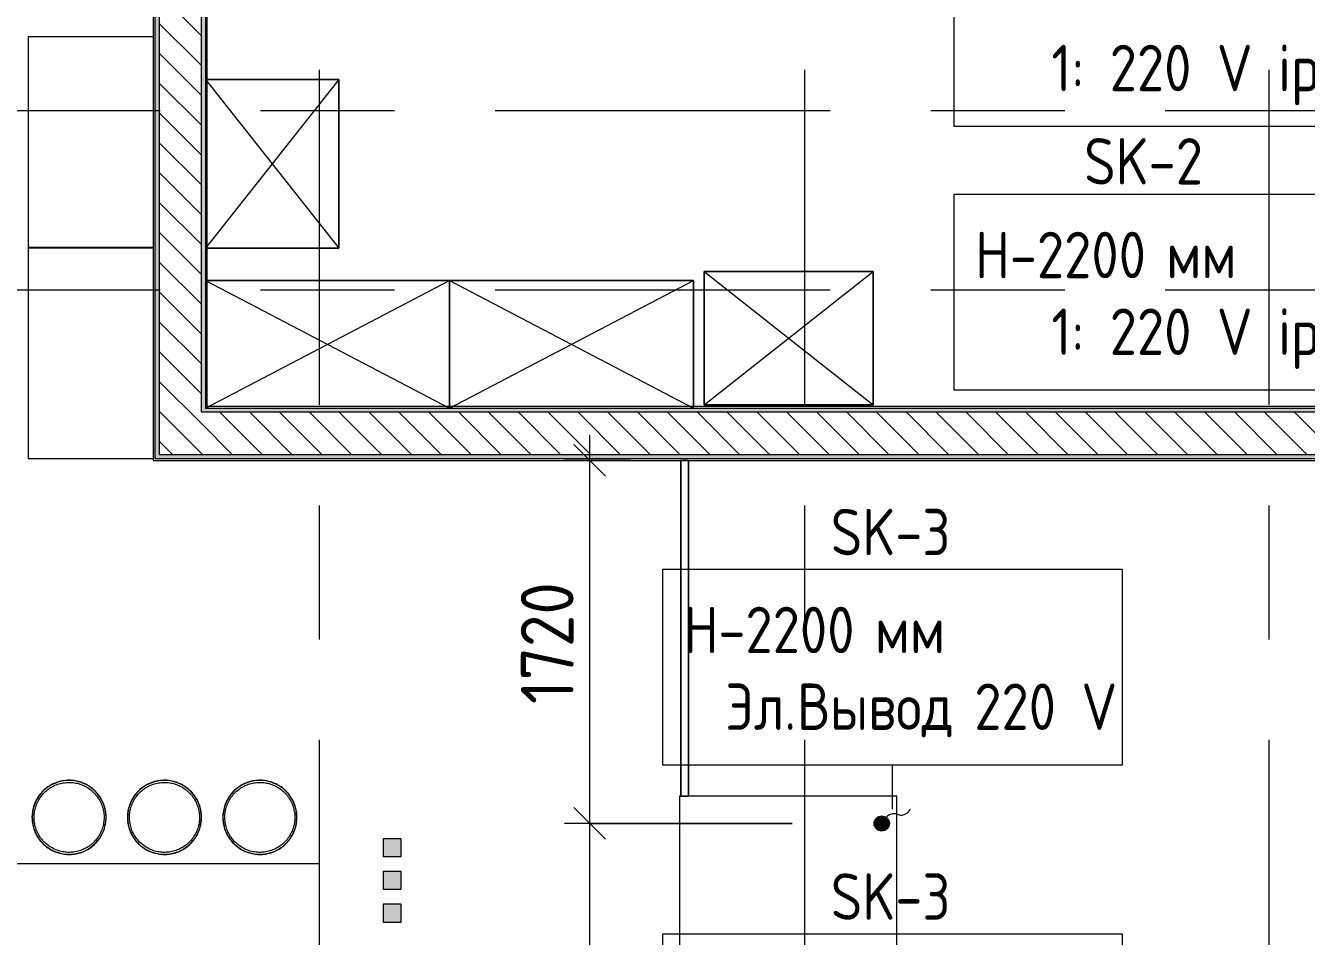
# Model space of a CAD drawing. Header units: millimetres. Extents: x 35881 to 234190, y -8553 to 29063.
# Drawn here: x 50767 to 56836, y 18236 to 22553 of the extents above; entities that cross this region are included whole.
import ezdxf

# ---------------------------------------------------------------- set-up
doc = ezdxf.new("R2010")
doc.units = ezdxf.units.MM
doc.linetypes.add('Осевая', pattern=[3175, 635, -476.25, 1587.5, -476.25])
for name, color, linetype, lineweight in [('A-ANNO-DIMS', 7, 'Continuous', 9), ('A-ANNO-DIMS-100', 7, 'Continuous', 9), ('A-DETL-GENF', 7, 'Continuous', 9), ('A-WALL', 7, 'Continuous', 9), ('E-ELEC-FIXT-IDEN', 7, 'Continuous', 9), ('I-WALL', 7, 'Continuous', 9), ('Оси-2', 7, 'Осевая', 9), ('Электрические приборы', 7, 'Continuous', 9)]:
    doc.layers.add(name, color=color, linetype=linetype, lineweight=lineweight)
for name, color, linetype, lineweight, true_color in [('A-WALL-1', 7, 'Continuous', 9, 0x3c3c3c), ('A-WALL-FNSH-1', 7, 'Continuous', 9, 0x3c3c3c), ('I-FURN-1', 7, 'Continuous', 9, 0xf0f0f0)]:
    doc.layers.add(name, color=color, linetype=linetype, lineweight=lineweight, true_color=true_color)
doc.styles.add('GOST Common', font='GOST_Common.ttf', dxfattribs={"width": 0.9, "height": 220})
doc.styles.add('ISOCPEUR', font='isocpeur.ttf', dxfattribs={"width": 0.9, "height": 250})
doc.dimstyles.new('ISO-2_5_0_9К_БОЛЬШОЙ', dxfattribs={"dimscale": 304.8, "dimtxt": 248.995294, "dimasz": 0.492126, "dimexe": 0.393701, "dimexo": 0.984252, "dimgap": 0, "dimtad": 1, "dimdec": 0, "dimrnd": 10, "dimzin": 0, "dimdsep": 46, "dimtxsty": 'ISOCPEUR', "dimblk1": 'OBLIQUE', "dimblk2": 'OBLIQUE', "dimsah": 1, "dimcen": 0.09, "dimdle": 0.393701, "dimazin": 0, "dimtfac": 1, "dimtdec": 4, "dimtix": 1, "dimtmove": 0, "dimatfit": 3, "dimfxl": 1, "dimtvp": 1, "dimtolj": 1, "dimtzin": 0, "dimarcsym": 2})
pattern_1 = [(135, (0, 0), (-70.71068, -70.71068), [])]
pattern_2 = [(0, (0, 0), (121.92, 30.48), [10.058, -81.382, 10.058, -81.382, -487.68]), (0, (0, 0), (121.92, 30.48), [-182.88, 10.058, -172.822, 10.058, -81.382, -213.36]), (0, (0, 0), (121.92, 30.48), [-457.2, 10.058, -50.902, 10.058, -142.342]), (120, (45.72, 15.24), (-87.356454, 90.345817), [10.058, -81.382, 10.058, -81.382, -487.68]), (120, (45.72, 15.24), (-87.356454, 90.345817), [-182.88, 10.058, -172.822, 10.058, -81.382, -213.36]), (120, (45.72, 15.24), (-87.356454, 90.345817), [-457.2, 10.058, -50.902, 10.058, -142.342]), (240, (60.96, 76.2), (-34.563546, -120.825817), [10.058, -81.382, 10.058, -81.382, -487.68]), (240, (60.96, 76.2), (-34.563546, -120.825817), [-182.88, 10.058, -172.822, 10.058, -81.382, -213.36]), (240, (60.96, 76.2), (-34.563546, -120.825817), [-457.2, 10.058, -50.902, 10.058, -142.342])]

# ---------------------------------------------------------------- blocks, each defined once
blk = doc.blocks.new('Стол базовый прямоугольный - 1_216п-25420479-План размещения напольных электротехнических лючков и розеток 1 этажа в осях 12-23')
at = {"layer": 'I-FURN-1'}
for p, q in [((750, 300), (-750, 300)), ((-750, 300), (-750, -300)), ((750, -300), (750, 300)), ((-750, -300), (750, -300))]:
    blk.add_line(p, q, dxfattribs=at)
blk = doc.blocks.new('Stool _3_ - Aluminium Stool-25468964-План размещения напольных электротехнических лючков и розеток 1 этажа в осях 12-23')
at = {"layer": 'I-FURN-1'}
blk.add_line((-1.2, 165.8), (3.8, 165.7), dxfattribs=at)
at = {"layer": 'I-FURN-1', "flags": 128}
for points in [[(175.8, 0), (175.7, 7), (175.2, 14), (174.5, 21), (173.6, 28), (172.3, 34.9), (170.8, 41.8), (169, 48.6), (166.9, 55.3), (164.5, 61.9), (161.9, 68.5), (159.1, 74.9), (155.9, 81.2), (152.6, 87.4), (148.9, 93.4), (145.1, 99.3), (141, 105), (136.7, 110.5), (132.2, 115.9), (127.4, 121.1), (122.5, 126.1), (117.3, 130.9), (112, 135.5), (106.5, 139.9), (100.8, 144), (95, 147.9), (89, 151.6), (82.9, 155), (76.6, 158.2), (70.2, 161.2), (63.7, 163.9), (57.1, 166.3), (50.4, 168.4), (43.6, 170.3), (36.8, 171.9), (29.9, 173.2), (22.9, 174.3), (15.9, 175.1), (8.9, 175.6), (1.9, 175.8), (-5.1, 175.7), (-12.2, 175.4), (-19.2, 174.8), (-26.1, 173.8), (-33.1, 172.7), (-39.9, 171.2), (-46.8, 169.5), (-53.5, 167.5), (-60.1, 165.2), (-66.7, 162.6), (-73.2, 159.9), (-79.5, 156.8), (-85.7, 153.5), (-91.8, 149.9), (-97.7, 146.2), (-103.5, 142.1), (-109.1, 137.9), (-114.5, 133.4), (-119.7, 128.7), (-124.8, 123.8), (-129.6, 118.7), (-134.3, 113.5), (-138.7, 108), (-142.9, 102.4), (-146.9, 96.6), (-150.6, 90.6), (-154.1, 84.5), (-157.4, 78.3), (-160.4, 71.9), (-163.2, 65.5), (-165.6, 58.9), (-167.9, 52.2), (-169.8, 45.5), (-171.5, 38.6), (-172.9, 31.7), (-174, 24.8), (-174.9, 17.8), (-175.5, 10.8), (-175.8, 3.8), (-175.8, 0)], [(-162.3, 33.7), (-161, 39.4), (-159.3, 45.8), (-157.4, 52.2), (-155.2, 58.4), (-152.7, 64.6), (-150, 70.6), (-147.1, 76.6), (-143.9, 82.4), (-140.5, 88.1), (-136.8, 93.6), (-133, 99), (-128.9, 104.3), (-124.6, 109.3), (-120.2, 114.2), (-115.5, 118.9), (-110.7, 123.5), (-105.9, 127.5)], [(-105.6, 127.8), (-100.4, 131.9), (-95.1, 135.8), (-89.6, 139.5), (-83.9, 143), (-78.1, 146.2), (-72.2, 149.2), (-66.2, 152), (-60.1, 154.5)], [(-59.6, 154.7), (-53.9, 156.8), (-47.5, 158.8), (-41.1, 160.6), (-34.7, 162.1), (-28.2, 163.4), (-21.6, 164.4), (-15, 165.1), (-8.4, 165.6), (-1.8, 165.8)], [(4.8, 165.7), (11.5, 165.4), (18.1, 164.8), (24.6, 164), (31.2, 162.8), (37.7, 161.5), (44.1, 159.8), (50.5, 157.9), (56.7, 155.8), (62.9, 153.4), (69, 150.8)], [(69.3, 150.6), (75, 147.9), (80.8, 144.8), (86.5, 141.4), (92.1, 137.8), (97.6, 134), (102.9, 130), (108, 125.8), (112.9, 121.4), (117.7, 116.8), (122.3, 112), (126.6, 107)], [(127.5, 106), (130.8, 101.9), (134.8, 96.5), (138.5, 91.1), (142.1, 85.5), (145.4, 79.7), (148.4, 73.8), (151.3, 67.8), (153.9, 61.7), (156.2, 55.5), (158.3, 49.2), (160.2, 42.9), (161.7, 36.4), (163.1, 29.9), (164.1, 23.4), (164.9, 16.8), (165.5, 10.2), (165.8, 3.6), (165.8, 0)], [(-175.8, 0), (-175.7, -7), (-175.2, -14), (-174.5, -21), (-173.6, -28), (-172.3, -34.9), (-170.8, -41.8), (-169, -48.6), (-166.9, -55.3), (-164.5, -61.9), (-161.9, -68.5), (-159.1, -74.9), (-155.9, -81.2), (-152.6, -87.4), (-148.9, -93.4), (-145.1, -99.3), (-141, -105), (-136.7, -110.5), (-132.2, -115.9), (-127.4, -121.1), (-122.5, -126.1), (-117.3, -130.9), (-112, -135.5), (-106.5, -139.9), (-100.8, -144), (-95, -147.9), (-89, -151.6), (-82.9, -155), (-76.6, -158.2), (-70.2, -161.2), (-63.7, -163.9), (-57.1, -166.3), (-50.4, -168.4), (-43.6, -170.3), (-36.8, -171.9), (-29.9, -173.2), (-22.9, -174.3), (-15.9, -175.1), (-8.9, -175.6), (-1.9, -175.8), (5.1, -175.7), (12.2, -175.4), (19.2, -174.8), (26.1, -173.8), (33.1, -172.7), (39.9, -171.2), (46.8, -169.5), (53.5, -167.5), (60.1, -165.2), (66.7, -162.6), (73.2, -159.9), (79.5, -156.8), (85.7, -153.5), (91.8, -149.9), (97.7, -146.2), (103.5, -142.1), (109.1, -137.9), (114.5, -133.4), (119.7, -128.7), (124.8, -123.8), (129.6, -118.7), (134.3, -113.5), (138.7, -108), (142.9, -102.4), (146.9, -96.6), (150.6, -90.6), (154.1, -84.5), (157.4, -78.3), (160.4, -71.9), (163.2, -65.5), (165.6, -58.9), (167.9, -52.2), (169.8, -45.5), (171.5, -38.6), (172.9, -31.7), (174, -24.8), (174.9, -17.8), (175.5, -10.8), (175.8, -3.8), (175.8, 0)], [(-165.8, 0), (-165.7, 6.6), (-165.3, 13.2), (-164.6, 19.8), (-163.7, 26.4), (-162.5, 32.9)], [(-44.1, -159.8), (-50.5, -157.9), (-56.7, -155.8), (-62.9, -153.4), (-69, -150.8), (-75, -147.9), (-80.8, -144.8), (-86.5, -141.4), (-92.1, -137.8), (-97.6, -134), (-102.9, -130), (-108, -125.8), (-112.9, -121.4), (-117.7, -116.8), (-122.3, -112), (-126.6, -107), (-130.8, -101.9), (-134.8, -96.5), (-138.5, -91.1), (-142.1, -85.5), (-145.4, -79.7), (-148.4, -73.8), (-151.3, -67.8), (-153.9, -61.7), (-156.2, -55.5), (-158.3, -49.2), (-160.2, -42.9), (-161.7, -36.4), (-163.1, -29.9), (-164.1, -23.4), (-164.9, -16.8), (-165.5, -10.2), (-165.8, -3.6), (-165.8, 0)], [(165.8, 0), (165.7, -6.6), (165.3, -13.2), (164.6, -19.8), (163.7, -26.4), (162.5, -32.9), (161, -39.4), (159.3, -45.8), (157.4, -52.2), (155.2, -58.4), (152.7, -64.6), (150, -70.6), (147.1, -76.6), (143.9, -82.4), (140.5, -88.1), (136.8, -93.6), (133, -99), (128.9, -104.3), (124.6, -109.3), (121, -113.4)], [(119.9, -114.5), (115.5, -118.9), (110.7, -123.5), (105.6, -127.8), (100.4, -131.9), (95.1, -135.8), (89.6, -139.5), (85, -142.3)], [(83.9, -143), (78.1, -146.2), (72.2, -149.2), (66.2, -152), (60.1, -154.5), (53.9, -156.8), (47.5, -158.8), (41.1, -160.6), (34.7, -162.1), (28.2, -163.4), (21.6, -164.4), (15, -165.1), (8.4, -165.6), (1.8, -165.8), (-4.8, -165.7), (-11.5, -165.4), (-18.1, -164.8), (-24.6, -164), (-31.2, -162.8), (-37.7, -161.5), (-44.1, -159.8)]]:
    blk.add_lwpolyline(points, dxfattribs=at)
at = {"layer": 'I-FURN-1'}
for start, end in [(360, 180), (0, 180), (180, 0), (180, 360)]:
    blk.add_arc((0, 0), 175, start, end, dxfattribs=at)
blk = doc.blocks.new('Стол базовый прямоугольный - 1_215п-V148-План размещения напольных электротехнических лючков и розеток 1 этажа в осях 12-23')
at = {"layer": 'I-FURN-1'}
for p, q in [((-500, 292.1), (-500, -300)), ((500, -300), (500, 292.1)), ((-500, -300), (500, -300))]:
    blk.add_line(p, q, dxfattribs=at)
blk = doc.blocks.new('Шкаф параметрический - 1_175п-25545211-План размещения напольных электротехнических лючков и розеток 1 этажа в осях 12-23')
at = {"layer": 'I-FURN-1'}
for p, q in [((0, 0), (800, 632)), ((0, 632), (800, 0)), ((800, 632), (0, 632)), ((0, 632), (0, 0)), ((0, 8), (0, 632)), ((0, 632), (800, 632)), ((800, 0), (800, 632)), ((800, 632), (800, 8)), ((0, 0), (800, 0))]:
    blk.add_line(p, q, dxfattribs=at)
blk = doc.blocks.new('Шкаф параметрический - 1_166п-V152-План размещения напольных электротехнических лючков и розеток 1 этажа в осях 12-23')
at = {"layer": 'I-FURN-1'}
for p, q in [((0, 0), (1156, 605)), ((0, 605), (1156, 0)), ((1156, 605), (0, 605)), ((0, 605), (0, 0)), ((8, 605), (1156, 605)), ((1156, 0), (1156, 605)), ((1156, 605), (1156, 8)), ((0, 0), (1156, 0))]:
    blk.add_line(p, q, dxfattribs=at)
blk = doc.blocks.new('Шкаф параметрический - 1_166п-V153-План размещения напольных электротехнических лючков и розеток 1 этажа в осях 12-23')
at = {"layer": 'I-FURN-1'}
for p, q in [((0, 0), (1156, 605)), ((0, 605), (1156, 0)), ((1156, 605), (0, 605)), ((0, 605), (0, 0)), ((0, 8), (0, 605)), ((0, 605), (1156, 605)), ((1156, 0), (1156, 605)), ((1156, 605), (1156, 8)), ((0, 0), (1156, 0))]:
    blk.add_line(p, q, dxfattribs=at)
blk = doc.blocks.new('Шкаф параметрический - 1_175п-V154-План размещения напольных электротехнических лючков и розеток 1 этажа в осях 12-23')
at = {"layer": 'I-FURN-1'}
for p, q in [((0, 0), (800, 632)), ((0, 632), (800, 0)), ((800, 632), (0, 632)), ((0, 632), (0, 0)), ((0, 0), (0, 632)), ((0, 632), (800, 632)), ((800, 0), (800, 632)), ((800, 632), (800, 0)), ((0, 0), (800, 0)), ((800, 0), (0, 0))]:
    blk.add_line(p, q, dxfattribs=at)
blk = doc.blocks.new('Стол базовый прямоугольный - 3_42п-25622144-План размещения напольных электротехнических лючков и розеток 1 этажа в осях 12-23')
at = {"layer": 'I-FURN-1'}
for p, q in [((750, 515), (-750, 515)), ((-750, 515), (-750, -472.4)), ((750, -515), (750, 515)), ((-750, -472.4), (-750, -508.2)), ((-750, -508.2), (-750, -515)), ((-750, -515), (750, -515))]:
    blk.add_line(p, q, dxfattribs=at)
blk = doc.blocks.new('Блок Розеток и Выключателей - Блок Розеток и Выключателей_SK3-27368973-План размещения напольных электротехнических лючков и розеток 1 этажа в осях 12-23')
at = {"layer": 'A-DETL-GENF'}
for p, q in [((-33.6, -92.8), (-33.6, -107.2)), ((-31.2, -88), (-31.2, -112)), ((-28.8, -83.2), (-28.8, -116.8)), ((-26.4, -80.8), (-26.4, -119.2)), ((-24, -78.4), (-24, -121.6)), ((-21.6, -76), (-21.6, -124)), ((-19.2, -73.6), (-19.2, -126.4)), ((-16.8, -71.2), (-16.8, -128.8)), ((-14.4, -71.2), (-14.4, -128.8)), ((-12, -68.8), (-12, -131.2)), ((-9.6, -68.8), (-9.6, -131.2)), ((-7.2, -66.4), (-7.2, -133.6)), ((-4.8, -66.4), (-4.8, -133.6)), ((-2.4, -66.4), (-2.4, -133.6)), ((0, -66.4), (0, -133.6)), ((2.4, -66.4), (2.4, -133.6)), ((4.8, -66.4), (4.8, -133.6)), ((7.2, -66.4), (7.2, -133.6)), ((9.6, -68.8), (9.6, -131.2)), ((12, -68.8), (12, -131.2)), ((14.4, -71.2), (14.4, -128.8)), ((16.8, -71.2), (16.8, -128.8)), ((19.2, -73.6), (19.2, -126.4)), ((21.6, -76), (21.6, -124)), ((24, -78.4), (24, -121.6)), ((26.4, -80.8), (26.4, -119.2)), ((28.8, -83.2), (28.8, -116.8)), ((31.2, -88), (31.2, -112)), ((33.6, -92.8), (33.6, -107.2))]:
    blk.add_line(p, q, dxfattribs=at)
blk.add_circle((0, -100), 36, dxfattribs=at)
for centre, radius, start, end in [((-2.1, -158.1), 48.1, 332.50653, 49.98864), ((91.1, -190.4), 51.5, 168.66559, 243.86516)]:
    blk.add_arc(centre, radius, start, end, dxfattribs=at)
blk = doc.blocks.new('DIMBLOCK42-План размещения напольных электротехнических лючков и розеток 1 этажа в осях 12-23')
at = {"layer": 'A-ANNO-DIMS-100', "lineweight": 20}
for p, q in [((53440.4, 18771.2), (53365.4, 18846.2)), ((53440.4, 18771.2), (53515.4, 18696.2)), ((53440.4, 16551.1), (53365.4, 16626.1)), ((53440.4, 16551.1), (53515.4, 16476.1))]:
    blk.add_line(p, q, dxfattribs=at)
at = {"layer": 'A-ANNO-DIMS-100'}
for p, q in [((54398.9, 18771.2), (53320.4, 18771.2)), ((53440.4, 16551.1), (53440.4, 18771.2)), ((53440.4, 18771.2), (54398.9, 18771.2)), ((54398.9, 16551.1), (53320.4, 16551.1)), ((53440.4, 16551.1), (54398.9, 16551.1))]:
    blk.add_line(p, q, dxfattribs=at)
at = {"layer": 'A-ANNO-DIMS-100', "color": 0, "insert": (53113.7, 17345.1), "char_height": 250, "width": 758.478, "attachment_point": 1, "rotation": 90, "line_spacing_factor": 1.149209, "style": 'ISOCPEUR'}
blk.add_mtext('2220', dxfattribs=at)
blk = doc.blocks.new('_Oblique')
at = {"color": 0, "linetype": 'ByBlock', "lineweight": -2}
blk.add_line((-0.5, -0.5), (0.5, 0.5), dxfattribs=at)
blk = doc.blocks.new('DIMBLOCK43-План размещения напольных электротехнических лючков и розеток 1 этажа в осях 12-23')
at = {"layer": 'A-ANNO-DIMS-100'}
for p, q in [((53440.4, 18771.2), (53440.4, 20612)), ((53634.3, 20492), (53320.4, 20492)), ((53440.4, 20492), (53634.3, 20492)), ((54398.9, 18771.2), (53320.4, 18771.2)), ((53440.4, 18771.2), (54398.9, 18771.2))]:
    blk.add_line(p, q, dxfattribs=at)
at = {"layer": 'A-ANNO-DIMS-100', "lineweight": 20}
for p, q in [((53440.4, 20492), (53365.4, 20567)), ((53440.4, 20492), (53515.4, 20417)), ((53440.4, 18771.2), (53365.4, 18846.2)), ((53440.4, 18771.2), (53515.4, 18696.2))]:
    blk.add_line(p, q, dxfattribs=at)
at = {"layer": 'A-ANNO-DIMS-100', "color": 0, "insert": (53113.7, 19337.1), "char_height": 250, "width": 706.764, "attachment_point": 1, "rotation": 90, "line_spacing_factor": 1.149209, "style": 'ISOCPEUR'}
blk.add_mtext('1720', dxfattribs=at)

msp = doc.modelspace()

# ---------------------------------------------------------------- hatches: boundary and pattern name
at = {"layer": 'I-WALL'}
h = msp.add_hatch(dxfattribs=at)
h.set_pattern_fill('FP_20', color=256, style=0, pattern_type=2)
h.set_pattern_definition(pattern_1)
h.paths.add_polyline_path([(51400, 20520), (51600, 20520), (51600, 23970), (51400, 23970), (51400, 22141.6)])
h.paths.add_polyline_path([(51400, 24970), (51600, 24970), (51600, 25550), (51400, 25550)])
h.paths.add_polyline_path([(51600, 26500), (51600, 26900), (51400, 26900), (51400, 26500)])
h = msp.add_hatch(dxfattribs=at)
h.set_pattern_fill('FP_58', color=256, style=0, pattern_type=2)
h.set_pattern_definition(pattern_2)
h.paths.add_polyline_path([(51380, 20500), (51400, 20500), (51400, 23970), (51380, 23970), (51380, 22141.6)])
h.paths.add_polyline_path([(51400, 24970), (51400, 25550), (51380, 25550), (51380, 24970)])
h.paths.add_polyline_path([(51400, 26524), (51400, 26537.5), (51380, 26537.5), (51380, 26524)])
h = msp.add_hatch(dxfattribs=at)
h.set_pattern_fill('FP_58', color=256, style=0, pattern_type=2)
h.set_pattern_definition(pattern_2)
h.paths.add_polyline_path([(51620, 20740), (51620, 23770), (51600, 23770), (51600, 20740)])
h = msp.add_hatch(dxfattribs=at)
h.set_pattern_fill('FP_58', color=256, style=0, pattern_type=2)
h.set_pattern_definition(pattern_2)
h.paths.add_polyline_path([(57930, 20720), (57930, 20740), (51600, 20740), (51600, 20720), (57174, 20720)])
h = msp.add_hatch(dxfattribs=at)
h.set_pattern_fill('FP_20', color=256, style=0, pattern_type=2)
h.set_pattern_definition(pattern_1)
h.paths.add_polyline_path([(58130, 20520), (58130, 20720), (51600, 20720), (51600, 20520), (57930, 20520)])
h = msp.add_hatch(dxfattribs=at)
h.set_pattern_fill('FP_58', color=256, style=0, pattern_type=2)
h.set_pattern_definition(pattern_2)
h.paths.add_polyline_path([(57910, 20500), (57930, 20500), (57930, 20520), (51400, 20520), (51400, 20500), (57902, 20500)])
for points in [[(52547.1, 18614), (52547.1, 18699), (52462.1, 18699), (52462.1, 18614)], [(52547.1, 18459), (52547.1, 18544), (52462.1, 18544), (52462.1, 18459)], [(52547.1, 18304), (52547.1, 18389), (52462.1, 18389), (52462.1, 18304)]]:
    msp.add_hatch(color=256, dxfattribs=at).paths.add_polyline_path(points)

# ---------------------------------------------------------------- linework, layer by layer
at = {"layer": 'A-WALL'}
for p, q in [((51620, 23750), (51620, 20740)), ((51620, 20740), (57910, 20740)), ((51400, 20520), (57930, 20520)), ((57910, 20500), (51380, 20500))]:
    msp.add_line(p, q, dxfattribs=at)
at = {"layer": 'A-WALL-1'}
for p, q in [((51380, 23970), (51380, 20500)), ((51400, 23970), (51400, 20520)), ((51600, 20720), (51600, 23770)), ((57930, 20720), (51600, 20720))]:
    msp.add_line(p, q, dxfattribs=at)
at = {"layer": 'A-WALL-FNSH-1'}
for p, q in [((51372, 23970), (51372, 20492)), ((51628, 20748), (51628, 23742)), ((57902, 20748), (51628, 20748)), ((51372, 20492), (57902, 20492)), ((52547.1, 18699), (52462.1, 18699)), ((52462.1, 18699), (52462.1, 18614)), ((52547.1, 18614), (52547.1, 18699)), ((52462.1, 18614), (52547.1, 18614)), ((52547.1, 18544), (52462.1, 18544)), ((52462.1, 18544), (52462.1, 18459)), ((52547.1, 18459), (52547.1, 18544)), ((52462.1, 18459), (52547.1, 18459)), ((52547.1, 18389), (52462.1, 18389)), ((52462.1, 18389), (52462.1, 18304)), ((52547.1, 18304), (52547.1, 18389)), ((52462.1, 18304), (52547.1, 18304))]:
    msp.add_line(p, q, dxfattribs=at)
at = {"layer": 'E-ELEC-FIXT-IDEN'}
msp.add_line((54874.2, 18839.6), (54874.2, 19048.1), dxfattribs=at)
at = {"layer": 'E-ELEC-FIXT-IDEN', "flags": 128}
for points in [[(55167.1, 23003.3), (57010.5, 23003.3), (57010.5, 22075.3), (55167.1, 22075.3)], [(55167.1, 21753.4), (57010.5, 21753.4), (57010.5, 20825.4), (55167.1, 20825.4)], [(53786, 19976.1), (55962.4, 19976.1), (55962.4, 19048.1), (53786, 19048.1)], [(53786, 18248.3), (55962.4, 18248.3), (55962.4, 17320.3), (53786, 17320.3)]]:
    msp.add_lwpolyline(points, close=True, dxfattribs=at)
at = {"layer": 'I-FURN-1'}
for p, q in [((53907.8, 20491), (53872, 20491)), ((53872, 20491), (53872, 18900)), ((53872, 18900), (53872, 20491)), ((53872, 20491), (53907.8, 20491)), ((53907.8, 18900), (53907.8, 20491)), ((53907.8, 20491), (53907.8, 18900)), ((53872, 18900), (53907.8, 18900)), ((53907.8, 18900), (53872, 18900))]:
    msp.add_line(p, q, dxfattribs=at)
at = {"layer": 'Оси-2'}
for p, q in [((52160, 593.7), (52160, 24898.1)), ((54460, 593.7), (54460, 24898.1)), ((56660, 593.7), (56660, 24898.1)), ((39180.8, 22150), (82200, 22150)), ((39180.8, 21300), (82200, 21300))]:
    msp.add_line(p, q, dxfattribs=at)

# ---------------------------------------------------------------- block references
at = {"layer": 'I-FURN-1'}
for name, p, rotation in [('Стол базовый прямоугольный - 1_215п-V148-План размещения напольных электротехнических лючков и розеток 1 этажа в осях 12-23', (51079.9, 22000), 270), ('Шкаф параметрический - 1_175п-25545211-План размещения напольных электротехнических лючков и розеток 1 этажа в осях 12-23', (51620, 22297.3), 270.0000000000006), ('Стол базовый прямоугольный - 1_215п-V148-План размещения напольных электротехнических лючков и розеток 1 этажа в осях 12-23', (51079.9, 21000.7), 270), ('Стол базовый прямоугольный - 3_42п-25622144-План размещения напольных электротехнических лючков и розеток 1 этажа в осях 12-23', (54380.3, 18150), 270.0000000000002), ('Стол базовый прямоугольный - 1_216п-25420479-План размещения напольных электротехнических лючков и розеток 1 этажа в осях 12-23', (51410, 18280.2), 180)]:
    msp.add_blockref(name, p, dxfattribs=dict(at, rotation=rotation))
for name, p in [('Шкаф параметрический - 1_175п-V154-План размещения напольных электротехнических лючков и розеток 1 этажа в осях 12-23', (53982.9, 20756.1)), ('Шкаф параметрический - 1_166п-V152-План размещения напольных электротехнических лючков и розеток 1 этажа в осях 12-23', (51620, 20740)), ('Шкаф параметрический - 1_166п-V153-План размещения напольных электротехнических лючков и розеток 1 этажа в осях 12-23', (52776, 20740)), ('Stool _3_ - Aluminium Stool-25468964-План размещения напольных электротехнических лючков и розеток 1 этажа в осях 12-23', (50973.2, 18800)), ('Stool _3_ - Aluminium Stool-25468964-План размещения напольных электротехнических лючков и розеток 1 этажа в осях 12-23', (51425.2, 18800)), ('Stool _3_ - Aluminium Stool-25468964-План размещения напольных электротехнических лючков и розеток 1 этажа в осях 12-23', (51877.2, 18800))]:
    msp.add_blockref(name, p, dxfattribs=at)
at = {"layer": 'Электрические приборы', "rotation": 89.9999999999999}
msp.add_blockref('Блок Розеток и Выключателей - Блок Розеток и Выключателей_SK3-27368973-План размещения напольных электротехнических лючков и розеток 1 этажа в осях 12-23', (54723.9, 18771.2), dxfattribs=at)

# ---------------------------------------------------------------- texts
at = {"layer": 'E-ELEC-FIXT-IDEN', "char_height": 220, "attachment_point": 1, "style": 'GOST Common'}
for s, insert, width in [('   1: 220 V ip44', (55267.1, 22461.9), 1984.177), ('SK-2', (55783, 22019.7), 707.088), ('H-2200 ', (55267.1, 21575.7), 1096.708), ('мм', (56171.9, 21575.7), 375.19), ('   1: 220 V ip44', (55267.1, 21211.9), 1984.177), ('SK-3', (54582.6, 20262.4), 699.873), ('H-2200 ', (53886, 19798.4), 1096.708), ('мм', (54790.9, 19798.4), 375.19), ('Эл', (54082.5, 19434.6), 339.114), ('Вывод', (54421.8, 19434.6), 873.038), (' 220 V', (55142.1, 19434.6), 865.822), ('\\fGOST Common|b0|i0|c204|p34|;\\W.9;.', (54362.3, 19434.6), 72.152), ('SK-3', (54582.6, 18534.6), 699.873)]:
    msp.add_mtext(s, dxfattribs=dict(at, insert=insert, width=width))

# ---------------------------------------------------------------- dimensions: what is measured, and where the dimension line sits
at = {"layer": 'A-ANNO-DIMS'}
for base, p1, p2, override, picture, middle in [((53440.4, 20492), (54698.9, 18771.2), (53334.3, 20492), {"dimpost": '<>', "dimfxl": 2196.191715}, 'DIMBLOCK43-План размещения напольных электротехнических лючков и розеток 1 этажа в осях 12-23', (53315.4, 19631.6)), ((53440.4, 18771.2), (54698.9, 16551.1), (54698.9, 18771.2), {"dimpost": '<>', "dimfxl": 2220.082641}, 'DIMBLOCK42-План размещения напольных электротехнических лючков и розеток 1 этажа в осях 12-23', (53315.4, 17661.2))]:
    dim = msp.add_linear_dim(base=base, p1=p1, p2=p2, angle=90, dimstyle='ISO-2_5_0_9К_БОЛЬШОЙ', override=override, dxfattribs=at)
    dim.commit()
    dim.dimension.update_dxf_attribs({"geometry": picture, "text_midpoint": middle})

doc.saveas('drawing.dxf')
